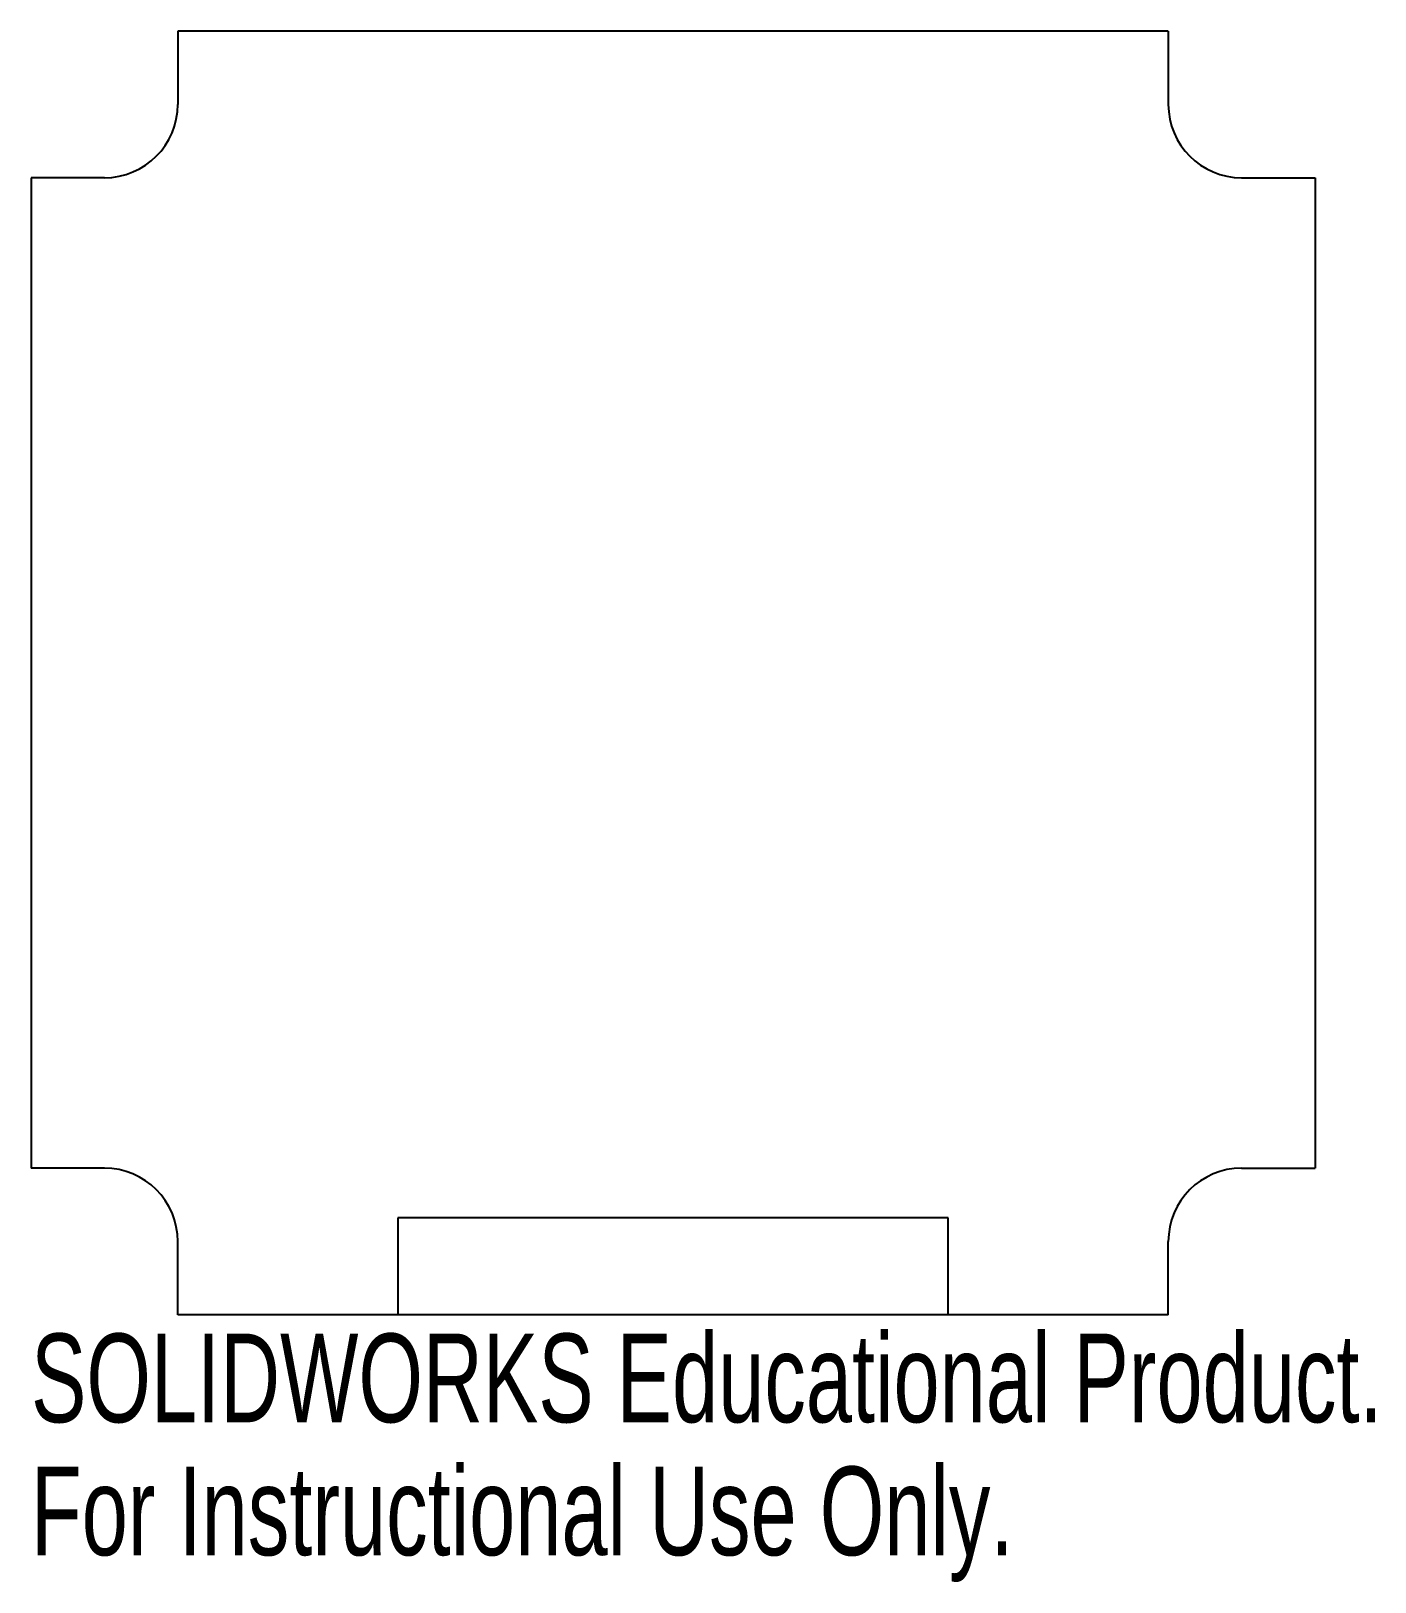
# Model space of a CAD drawing. Header units: millimetres. Extents: x -35 to 38.3, y -49.6 to 35.
import ezdxf

# ---------------------------------------------------------------- set-up
doc = ezdxf.new("R2010")
doc.units = ezdxf.units.MM
doc.styles.add('SLDTEXTSTYLE0', font='TXT', dxfattribs={"width": 0.7})

msp = doc.modelspace()

# ---------------------------------------------------------------- linework, layer by layer
at = {"color": 7, "linetype": 'Continuous', "lineweight": 25}
for p, q in [((27, 35), (-27, 35)), ((-27, 35), (-27, 31)), ((27, 35), (27, 31)), ((-31, 27), (-35, 27)), ((-35, 27), (-35, -27)), ((31, 27), (35, 27)), ((35, 27), (35, -27)), ((-31, -27), (-35, -27)), ((31, -27), (35, -27)), ((-15.005, -29.7), (-15.005, -35)), ((15.005, -29.7), (-15.005, -29.7)), ((15.005, -35), (15.005, -29.7)), ((-27, -35), (-27, -31)), ((27, -35), (27, -31)), ((27, -35), (-27, -35))]:
    msp.add_line(p, q, dxfattribs=at)
for centre, start, end in [((-31, 31), 270, 0), ((31, 31), 180, 270), ((-31, -31), 0, 90), ((31, -31), 90, 180)]:
    msp.add_arc(centre, 4, start, end, dxfattribs=at)

# ---------------------------------------------------------------- texts
at = {"color": 7, "linetype": 'Continuous', "char_height": 4.83362, "attachment_point": 1, "style": 'SLDTEXTSTYLE0'}
for s, insert in [('SOLIDWORKS Educational Product.', (-35, -36.02)), ('For Instructional Use Only.', (-35, -43.27))]:
    msp.add_mtext(s, dxfattribs=dict(at, insert=insert))

doc.saveas('drawing.dxf')
